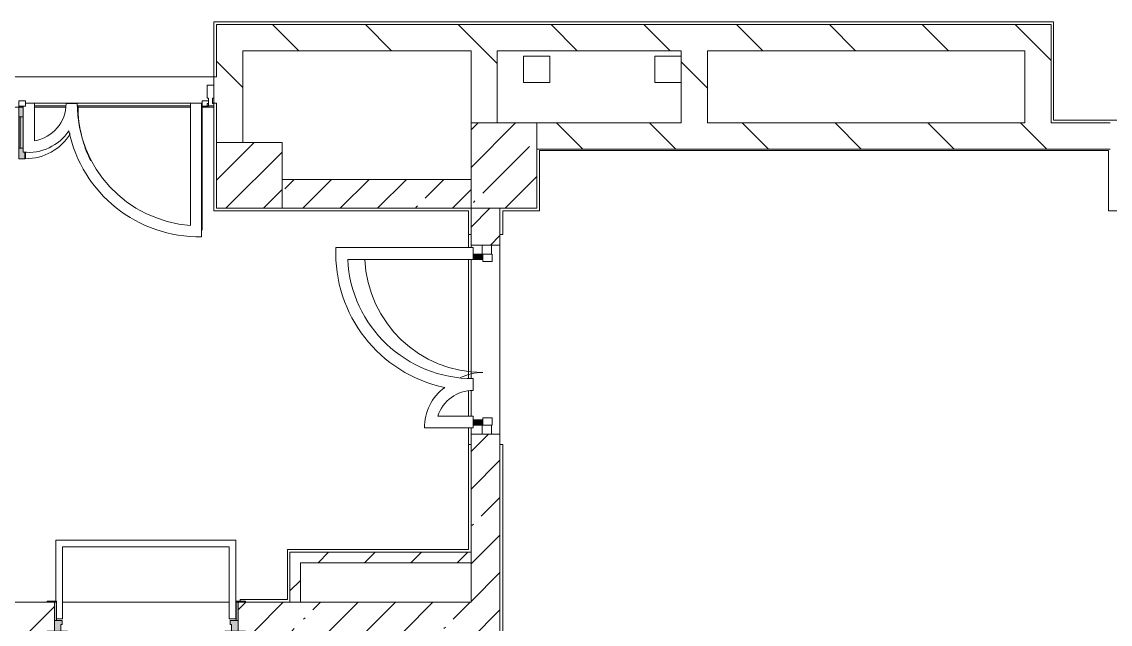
# Model space of a CAD drawing. Header units: millimetres. Extents: x -5426 to 189269, y -8553 to 29000.
# Drawn here: x 134315 to 142609, y 7732 to 12320 of the extents above; entities that cross this region are included whole.
import ezdxf

# ---------------------------------------------------------------- set-up
doc = ezdxf.new("R2010")
doc.units = ezdxf.units.MM
for name, color, linetype, lineweight, true_color in [('A-DETL-GENF-5', 7, 'Continuous', 5, 0xaaaaaa), ('A-DETL-GENF-6', 7, 'Continuous', 5, 0xe2e2e2), ('A-DOOR-2', 7, 'Continuous', 5, 0xaaaaaa), ('A-DOOR-3', 7, 'Continuous', 5, 0xe2e2e2), ('A-DOOR-FRAM-2', 7, 'Continuous', 5, 0xe2e2e2), ('A-DOOR-FRAM-3', 7, 'Continuous', 5, 0xaaaaaa), ('A-FLOR-2', 7, 'Continuous', 5, 0xaaaaaa)]:
    doc.layers.add(name, color=color, linetype=linetype, lineweight=lineweight, true_color=true_color)
for name, color, linetype, lineweight in [('A-GLAZ-CWMG-2', 7, 'Continuous', 5), ('A-WALL', 7, 'Continuous', 9), ('I-WALL-20', 7, 'Continuous', 5), ('S-COLS-2', 7, 'Continuous', 5)]:
    doc.layers.add(name, color=color, linetype=linetype, lineweight=lineweight)
pattern_1 = [(45, (62258.82, 0), (-285.1231, 285.1231), []), (45, (62543.95, 0), (-285.1231, 285.1231), [504.031, -100.806, 16.764, -84.042])]
pattern_2 = [(135, (62258.8, 0), (-353.5534, -353.5534), [])]
pattern_3 = [(45, (62258.82, 0), (-176.7767, 176.7767), [])]

# ---------------------------------------------------------------- blocks, each defined once
blk = doc.blocks.new('BSC_Колонна _Прямоугольная - 650х500-23287315-3_4_1_птичка')
at = {"layer": 'S-COLS-2'}
h = blk.add_hatch(dxfattribs=at)
h.set_pattern_fill('FP_88', color=256, style=0, pattern_type=2)
h.set_pattern_definition([(135, (11225, -75730), (-285.1231, -285.1231), []), (135, (11225, -75444.88), (-285.1231, -285.1231), [504.031, -100.806, 16.764, -84.042])])
h.paths.add_polyline_path([(325, -217), (325, 250), (-325, 250), (-325, -250), (325, -250)])
for p, q in [((325, 250), (-325, 250)), ((-325, 250), (-325, -250)), ((325, -250), (325, 250)), ((-325, -250), (325, -250))]:
    blk.add_line(p, q, dxfattribs=at)
blk = doc.blocks.new('BSC_Колонна _Прямоугольная - 500х500-V105-3_4_1_птичка')
at = {"layer": 'S-COLS-2'}
h = blk.add_hatch(dxfattribs=at)
h.set_pattern_fill('FP_89', color=256, style=0, pattern_type=2)
h.set_pattern_definition([(45, (-73790, -11150), (-285.1231, 285.1231), []), (45, (-73504.88, -11150), (-285.1231, 285.1231), [504.031, -100.806, 16.764, -84.042])])
h.paths.add_polyline_path([(-141.4, -250), (250, -250), (250, 250), (-250, 250), (-250, -250)])
for p, q in [((250, 250), (-250, 250)), ((-250, 250), (-250, -250)), ((250, -250), (250, 250)), ((-250, -250), (250, -250))]:
    blk.add_line(p, q, dxfattribs=at)
blk = doc.blocks.new('110_Дверь_СКБ_2Ст - Д-1 Лестничная клетка EIS60-24319353-3_4_1_птичка')
at = {"layer": 'A-DOOR-3'}
for points in [[(612.5, 1010), (612.5, 110), (662.5, 110), (662.5, 1010)], [(-631.1, 510), (-637.5, 510), (-637.5, 110), (-587.5, 110), (-587.5, 510)], [(712.5, 30), (697.5, 30), (697.5, -110), (712.5, -110)]]:
    blk.add_hatch(color=256, dxfattribs=at).paths.add_polyline_path(points)
h = blk.add_hatch(color=256, dxfattribs=at)
h.paths.add_polyline_path([(662.5, 110), (662.5, 60), (652.5, 60), (652.5, 30), (712.5, 30), (712.5, 110)])
h.paths.add_polyline_path([(-637.5, 110), (-687.5, 110), (-687.5, 30), (-627.5, 30), (-631.1, 60), (-637.5, 60)])
at = {"layer": 'A-DOOR-FRAM-2'}
for points in [[(-742.5, 118), (-742.5, 110), (-672.5, 110), (-672.5, 118)], [(697.5, 118), (697.5, 110), (767.5, 110), (767.5, 118)], [(-672.5, 30), (-687.5, 30), (-687.5, -110), (-672.5, -110)], [(-672.5, -110), (-742.5, -110), (-742.5, -118), (-672.5, -118)], [(697.5, -110), (697.5, -118), (767.5, -118), (767.5, -110)]]:
    blk.add_hatch(color=256, dxfattribs=at).paths.add_polyline_path(points)
at = {"layer": 'A-DOOR-2'}
for p, q in [((662.5, 1010), (612.5, 1010)), ((612.5, 1010), (612.5, 110)), ((662.5, 110), (662.5, 1010)), ((-637.5, 510), (-637.5, 110)), ((-587.5, 510), (-637.5, 510)), ((-587.5, 110), (-587.5, 510)), ((-637.5, 110), (-587.5, 110)), ((612.5, 110), (662.5, 110))]:
    blk.add_line(p, q, dxfattribs=at)
for centre, radius, start, end in [((662.5, 110), 900, 90, 180), ((-637.5, 110), 400, 360, 90)]:
    blk.add_arc(centre, radius, start, end, dxfattribs=at)
at = {"layer": 'A-DOOR-FRAM-3'}
for p, q in [((-672.5, 118), (-742.5, 118)), ((-742.5, 118), (-742.5, 110)), ((-742.5, 110), (-672.5, 110)), ((-637.5, 110), (-687.5, 110)), ((-687.5, 110), (-687.5, 30)), ((-672.5, 110), (-672.5, 118)), ((-637.5, 60), (-637.5, 110)), ((662.5, 110), (662.5, 60)), ((712.5, 110), (662.5, 110)), ((767.5, 118), (697.5, 118)), ((697.5, 118), (697.5, 110)), ((697.5, 110), (767.5, 110)), ((712.5, 30), (712.5, 110)), ((767.5, 110), (767.5, 118)), ((-687.5, 30), (-627.5, 30)), ((-672.5, 30), (-687.5, 30)), ((-687.5, 30), (-687.5, -110)), ((-672.5, -110), (-672.5, 30)), ((-627.5, 60), (-637.5, 60)), ((-627.5, 30), (-627.5, 60)), ((662.5, 60), (652.5, 60)), ((652.5, 60), (652.5, 30)), ((652.5, 30), (712.5, 30)), ((712.5, 30), (697.5, 30)), ((697.5, 30), (697.5, -110)), ((712.5, -110), (712.5, 30)), ((-672.5, -110), (-742.5, -110)), ((-742.5, -110), (-742.5, -118)), ((-742.5, -118), (-672.5, -118)), ((-687.5, -110), (-672.5, -110)), ((-672.5, -118), (-672.5, -110)), ((697.5, -110), (712.5, -110)), ((767.5, -110), (697.5, -110)), ((697.5, -110), (697.5, -118)), ((697.5, -118), (767.5, -118)), ((767.5, -118), (767.5, -110))]:
    blk.add_line(p, q, dxfattribs=at)
blk = doc.blocks.new('Прямоугольный импост - 50 x 70 мм-32306832-3_4_1_птичка')
at = {"layer": 'A-GLAZ-CWMG-2'}
for p, q in [((-70, 35), (0, 35)), ((-70, -35), (-70, 35)), ((0, 35), (0, -35)), ((0, -35), (-70, -35))]:
    blk.add_line(p, q, dxfattribs=at)
blk = doc.blocks.new('Дверь_Витражная_остекление_ - ДВН_ДАО_Главный вход_1200 в свету Д-22 _п_-32306833-3_4_1_птичка')
at = {"layer": 'A-DOOR-3'}
for points in [[(-610, -35), (-610, -30), (-650, -35), (-650, -103), (-611.7, -103), (-610, -87)], [(650, -87), (650, -30), (610, -35), (610, -103), (650, -103)]]:
    blk.add_hatch(color=256, dxfattribs=at).paths.add_polyline_path(points)
at = {"layer": 'A-DETL-GENF-5'}
for p, q in [((-650, 40), (-595, 40)), ((-595, 40), (-595, -30)), ((650, 40), (595, 40)), ((595, 40), (595, -30)), ((-610, -30), (-650, -30)), ((-595, -30), (-650, -30)), ((-650, -35), (-650, -103)), ((-610, -930), (-610, -30)), ((595, -30), (650, -30)), ((610, -30), (610, -103)), ((650, -30), (610, -30)), ((650, -103), (650, -35))]:
    blk.add_line(p, q, dxfattribs=at)
at = {"layer": 'A-DOOR-2'}
for p, q in [((-650, -103), (-650, -35)), ((650, -103), (650, -35))]:
    blk.add_line(p, q, dxfattribs=at)
for centre, radius, start, end in [((-650, -30), 900, 272.47677, 0), ((650, -30), 400, 180, 205.34539)]:
    blk.add_arc(centre, radius, start, end, dxfattribs=at)
blk = doc.blocks.new('Прямоугольный импост - 50 x 70 мм-32306835-3_4_1_птичка')
at = {"layer": 'A-GLAZ-CWMG-2'}
for p, q in [((0, 35), (-70, 35)), ((-70, 35), (-70, -35)), ((0, -35), (0, 35)), ((-70, -35), (0, -35))]:
    blk.add_line(p, q, dxfattribs=at)
blk = doc.blocks.new('Дверь_Витражная_остекление_ - В-18-32468702-3_4_1_птичка')
at = {"layer": 'A-DETL-GENF-6'}
blk.add_hatch(color=256, dxfattribs=at).paths.add_polyline_path([(689.5, 420), (677.5, 420), (677.5, 369.7), (689.5, 369.5), (689.5, 20), (722.5, 20), (722.5, 420)])
at = {"layer": 'A-DETL-GENF-5'}
for p, q in [((-672.5, 965), (-672.5, 20)), ((-672.5, 965), (-672.5, 20)), ((722.5, 420), (677.5, 420)), ((677.5, 420), (677.5, 369.7)), ((722.5, 420), (677.5, 420)), ((677.5, 420), (677.5, 369.7)), ((722.5, 420), (722.5, 20)), ((722.5, 20), (722.5, 420)), ((722.5, 340), (689.5, 340)), ((712.5, 340), (712.5, 100)), ((722.5, 100), (689.5, 100))]:
    blk.add_line(p, q, dxfattribs=at)
at = {"layer": 'A-DOOR-2'}
for p, q in [((-672.5, 965), (-672.5, 20)), ((672.5, 420), (672.5, 369.8)), ((-672.5, 20), (-722.5, 20)), ((-722.5, 20), (-722.5, -20)), ((-672.5, -20), (-672.5, 20)), ((722.5, 20), (672.5, 20)), ((672.5, 20), (672.5, -20)), ((722.5, -20), (722.5, 20)), ((-722.5, -20), (-672.5, -20)), ((672.5, -20), (722.5, -20))]:
    blk.add_line(p, q, dxfattribs=at)
for centre, radius, start, end in [((-672.5, 20), 945, 15.85424, 26.17307), ((672.5, 20), 400, 90, 148.53811), ((-672.5, 20), 945, 360, 14.43128), ((672.5, 20), 400, 177.03782, 180)]:
    blk.add_arc(centre, radius, start, end, dxfattribs=at)
blk = doc.blocks.new('Прямоугольный импост - Импост структурный с накладкой - 160мм Темный-33326242-3_4_1_птичка')
at = {"layer": 'A-GLAZ-CWMG-2'}
for p, q in [((0, 140), (-50, 140)), ((-50, 140), (-50, 40)), ((0, 40), (0, 140)), ((-50, 40), (-40, 40)), ((-40, 0), (-50, 0)), ((-50, 0), (-50, -17)), ((-40, 40), (-40, 0)), ((-10, 0), (-10, 40)), ((-10, 40), (0, 40)), ((0, 0), (-10, 0)), ((0, -17), (0, 0)), ((-50, -17), (0, -17))]:
    blk.add_line(p, q, dxfattribs=at)

msp = doc.modelspace()

# ---------------------------------------------------------------- hatches: boundary and pattern name
at = {"layer": 'I-WALL-20'}
h = msp.add_hatch(dxfattribs=at)
h.set_pattern_fill('FP_69', color=256, style=0, pattern_type=2)
h.set_pattern_definition(pattern_2)
h.paths.add_polyline_path([(141500.6, 12100), (141958.8, 12100), (141958.8, 12300), (135798.8, 12300), (135798.8, 12100), (139636.2, 12100)])
h = msp.add_hatch(dxfattribs=at)
h.set_pattern_fill('FP_69', color=256, style=0, pattern_type=2)
h.set_pattern_definition(pattern_2)
h.paths.add_polyline_path([(142158.8, 11550), (142158.8, 12300), (141958.8, 12300), (141958.8, 11550)])
h = msp.add_hatch(dxfattribs=at)
h.set_pattern_fill('FP_69', color=256, style=0, pattern_type=2)
h.set_pattern_definition(pattern_2)
h.paths.add_polyline_path([(135798.8, 11400), (135998.8, 11400), (135998.8, 12100), (135798.8, 12100), (135798.8, 11700)])
h = msp.add_hatch(dxfattribs=at)
h.set_pattern_fill('FP_69', color=256, style=0, pattern_type=2)
h.set_pattern_definition(pattern_2)
h.paths.add_polyline_path([(137738.8, 11550), (137938.8, 11550), (137938.8, 12100), (137738.8, 12100)])
h = msp.add_hatch(dxfattribs=at)
h.set_pattern_fill('FP_69', color=256, style=0, pattern_type=2)
h.set_pattern_definition(pattern_2)
h.paths.add_polyline_path([(139539.3, 11550), (139539.3, 12100), (139339.3, 12100), (139339.3, 11550)])
h = msp.add_hatch(dxfattribs=at)
h.set_pattern_fill('FP_69', color=256, style=0, pattern_type=2)
h.set_pattern_definition(pattern_2)
h.paths.add_polyline_path([(130908.8, 11700), (131012.8, 11700), (131012.8, 11900), (130908.8, 11900), (130908.8, 11799.5)])
h.paths.add_polyline_path([(132492.8, 11700), (132568.8, 11700), (132568.8, 11900), (132492.8, 11900), (132492.8, 11799.5)])
h.paths.add_polyline_path([(133088.8, 11700), (133088.8, 11900), (133068.8, 11900), (133068.8, 11700)])
h.paths.add_polyline_path([(135798.8, 11700), (135798.8, 11900), (135778.8, 11900), (135778.8, 11700)])
h = msp.add_hatch(dxfattribs=at)
h.set_pattern_fill('FP_69', color=256, style=0, pattern_type=2)
h.set_pattern_definition(pattern_2)
h.paths.add_polyline_path([(142608.8, 11350), (142608.8, 11550), (138238.8, 11550), (138238.8, 11350), (141500.6, 11350)])
h = msp.add_hatch(dxfattribs=at)
h.set_pattern_fill('FP_66', color=256, style=0, pattern_type=2)
h.set_pattern_definition(pattern_1)
h.paths.add_polyline_path([(137738.8, 10900), (137738.8, 11120), (136298.8, 11120), (136298.8, 10900)])
h = msp.add_hatch(dxfattribs=at)
h.set_pattern_fill('FP_66', color=256, style=0, pattern_type=2)
h.set_pattern_definition(pattern_1)
h.paths.add_polyline_path([(137771.8, 7900), (137958.8, 7900), (137958.8, 9179), (137738.8, 9179), (137738.8, 7900)])
h.paths.add_polyline_path([(137738.8, 10619), (137958.8, 10619), (137958.8, 10900), (137738.8, 10900)])
h = msp.add_hatch(dxfattribs=at)
h.set_pattern_fill('FP_71', color=256, style=0, pattern_type=2)
h.set_pattern_definition(pattern_3)
h.paths.add_polyline_path([(136438.8, 7900), (136438.8, 8280), (136358.8, 8280), (136358.8, 7900)])
h = msp.add_hatch(dxfattribs=at)
h.set_pattern_fill('FP_71', color=256, style=0, pattern_type=2)
h.set_pattern_definition(pattern_3)
h.paths.add_polyline_path([(137738.8, 8200), (137738.8, 8280), (136438.8, 8280), (136438.8, 8200)])
h = msp.add_hatch(dxfattribs=at)
h.set_pattern_fill('FP_66', color=256, style=0, pattern_type=2)
h.set_pattern_definition(pattern_1)
h.paths.add_polyline_path([(136018.8, 7680), (137738.8, 7680), (137738.8, 7900), (135963.8, 7900), (135963.8, 7680)])
h.paths.add_polyline_path([(134508.8, 7680), (134563.8, 7680), (134563.8, 7900), (134118.8, 7900), (134118.8, 7680), (134338.8, 7680)])
h = msp.add_hatch(dxfattribs=at)
h.set_pattern_fill('FP_66', color=256, style=0, pattern_type=2)
h.set_pattern_definition(pattern_1)
h.paths.add_polyline_path([(137771.8, 120), (137958.8, 120), (137958.8, 350), (137738.8, 350), (137738.8, 120)])
h.paths.add_polyline_path([(137771.8, 1150), (137958.8, 1150), (137958.8, 3550), (137738.8, 3550), (137738.8, 1150)])
h.paths.add_polyline_path([(137738.8, 4050), (137958.8, 4050), (137958.8, 7900), (137738.8, 7900), (137738.8, 4279.6)])

# ---------------------------------------------------------------- linework, layer by layer
at = {"layer": 'A-FLOR-2'}
for p, q in [((135778.8, 11900), (135778.8, 12320)), ((135778.8, 12320), (142177.8, 12320)), ((142177.8, 12320), (142177.8, 11570)), ((138139.3, 12057), (138339.3, 12057)), ((138139.3, 11857), (138139.3, 12057)), ((138339.3, 12057), (138339.3, 11857)), ((139139.3, 12057), (139339.3, 12057)), ((139139.3, 11857), (139139.3, 12057)), ((138339.3, 11857), (138139.3, 11857)), ((139339.3, 11857), (139139.3, 11857)), ((134411.5, 11700), (134343.8, 11700)), ((134411.5, 11413.8), (134411.5, 11700)), ((134737.5, 11697.2), (134652.8, 11697.2)), ((135685.9, 11700), (135601.2, 11700)), ((135601.2, 11700), (135601.2, 10768.9)), ((135685.9, 10681.9), (135685.9, 11700)), ((133088.8, 11669), (134326.8, 11669)), ((134326.8, 11677), (134326.8, 11327.5)), ((134651.1, 11680), (134411.5, 11680)), ((134411.5, 11669), (134649.9, 11669)), ((135601.2, 11680), (134738.5, 11680)), ((134739.1, 11669), (135601.2, 11669)), ((135685.9, 11669), (135778.8, 11669)), ((135778.8, 10880), (135778.8, 11680)), ((135778.8, 11669), (135778.8, 11680)), ((142177.8, 11570), (145809.3, 11570)), ((142594.8, 11340), (138259.8, 11340)), ((138259.8, 11340), (138259.8, 10880)), ((142594.8, 10879), (142594.8, 11340)), ((137718.8, 10880), (135778.8, 10880)), ((137718.8, 10880), (137718.8, 10600.7)), ((138259.8, 10880), (137979.8, 10880)), ((137979.8, 10880), (137979.8, 10700)), ((146718.8, 10879), (142594.8, 10879)), ((137738.8, 10700), (137718.8, 10700)), ((137979.8, 10700), (137958.8, 10700)), ((137755.8, 10600.7), (136708.7, 10600.7)), ((137755.8, 10510.7), (137755.8, 10600.7)), ((136799, 10510.7), (137755.8, 10510.7)), ((137718.8, 9604.5), (137718.8, 10510.7)), ((137755.8, 9512.6), (137755.8, 9602.6)), ((137718.8, 9316.6), (137718.8, 9509.1)), ((137755.8, 9316.6), (137486.5, 9316.6)), ((137755.8, 9226.6), (137755.8, 9316.6)), ((137383.9, 9226.6), (137755.8, 9226.6)), ((137718.8, 9226.6), (137718.8, 8300)), ((137718.8, 9100), (137738.8, 9100)), ((137958.8, 9100), (137979.8, 9100)), ((137979.8, 9100), (137979.8, 4070)), ((135945.7, 8371.9), (134575.7, 8371.9)), ((134575.7, 8371.9), (134575.7, 7908)), ((134625.7, 7771.9), (134625.7, 8321.9)), ((134625.7, 8321.9), (135895.7, 8321.9)), ((135895.7, 8321.9), (135895.7, 7771.9)), ((135945.7, 7771.9), (135945.7, 8371.9)), ((136338.8, 7920), (136338.8, 8300)), ((136338.8, 8300), (137718.8, 8300)), ((135978.8, 7908), (135978.8, 7920)), ((135978.8, 7920), (136338.8, 7920)), ((134578.8, 7771.9), (134625.7, 7771.9)), ((135895.7, 7771.9), (135945.7, 7771.9))]:
    msp.add_line(p, q, dxfattribs=at)
for centre, radius, start, end in [((134365.8, 11697.2), 287, 279.17366, 0), ((135668.2, 11697.2), 930.7, 180, 265.86869), ((134365.8, 11697.2), 371.7, 263.98747, 326.07537), ((135668.2, 11697.2), 1015.4, 191.7891, 270.99569), ((137752.8, 10557.6), 1045, 177.63591, 258.21594), ((137752.8, 10557.6), 955, 182.81459, 270.17999), ((137752.8, 9233.6), 369, 125.33508, 181.08444), ((137752.8, 9233.6), 279, 89.3839, 162.68951)]:
    msp.add_arc(centre, radius, start, end, dxfattribs=at)
at = {"layer": 'A-WALL'}
for p, q in [((137738.8, 8200), (137738.8, 8280)), ((136358.8, 7900), (136438.8, 7900))]:
    msp.add_line(p, q, dxfattribs=at)
at = {"layer": 'I-WALL-20'}
for p, q in [((142158.8, 12300), (135798.8, 12300)), ((135798.8, 12300), (135798.8, 11900)), ((142158.8, 11550), (142158.8, 12300)), ((135998.8, 12100), (137738.8, 12100)), ((135998.8, 11400), (135998.8, 12100)), ((137738.8, 12100), (137738.8, 11550)), ((137938.8, 11550), (137938.8, 12100)), ((137938.8, 12100), (139339.3, 12100)), ((139339.3, 12100), (139339.3, 11550)), ((139539.3, 12100), (141958.8, 12100)), ((139539.3, 11550), (139539.3, 12100)), ((141958.8, 12100), (141958.8, 11550)), ((133068.8, 11900), (135798.8, 11900)), ((135778.8, 11900), (135778.8, 11700)), ((135601.2, 11700), (134411.5, 11700)), ((135768.8, 11700), (135798.8, 11700)), ((135798.8, 11700), (135798.8, 11400)), ((139339.3, 11550), (138238.8, 11550)), ((141958.8, 11550), (139539.3, 11550)), ((142608.8, 11550), (142158.8, 11550)), ((138238.8, 11350), (142608.8, 11350)), ((137738.8, 11120), (136298.8, 11120)), ((136298.8, 10900), (137738.8, 10900)), ((137738.8, 10900), (137738.8, 10600.7)), ((137958.8, 10900), (137958.8, 7900)), ((137738.8, 10619), (137958.8, 10619)), ((137738.8, 9603.5), (137738.8, 10510.7)), ((137738.8, 9316.6), (137738.8, 9511)), ((137738.8, 9226.6), (137738.8, 8280)), ((137958.8, 9179), (137738.8, 9179)), ((136358.8, 8280), (136358.8, 7900)), ((137738.8, 8280), (136358.8, 8280)), ((136438.8, 7900), (136438.8, 8200)), ((136438.8, 8200), (137738.8, 8200)), ((137738.8, 8200), (137738.8, 7900)), ((134508.8, 7900), (134118.8, 7900)), ((134625.7, 7900), (135895.7, 7900)), ((136358.8, 7900), (136018.8, 7900)), ((137738.8, 7900), (136438.8, 7900)), ((137958.8, 4050), (137958.8, 7900))]:
    msp.add_line(p, q, dxfattribs=at)

# ---------------------------------------------------------------- block references
at = {"layer": 'A-DOOR-2'}
for name, p, rotation in [('Дверь_Витражная_остекление_ - В-18-32468702-3_4_1_птичка', (135016.3, 11697), 180), ('Дверь_Витражная_остекление_ - ДВН_ДАО_Главный вход_1200 в свету Д-22 _п_-32306833-3_4_1_птичка', (137858.8, 9899), 269.9999999999994), ('110_Дверь_СКБ_2Ст - Д-1 Лестничная клетка EIS60-24319353-3_4_1_птичка', (135276.3, 7790), 180)]:
    msp.add_blockref(name, p, dxfattribs=dict(at, rotation=rotation))
at = {"layer": 'A-GLAZ-CWMG-2'}
msp.add_blockref('Прямоугольный импост - Импост структурный с накладкой - 160мм Темный-33326242-3_4_1_птичка', (135778.8, 11697), dxfattribs=at)
at = {"layer": 'A-GLAZ-CWMG-2', "rotation": 89.99999999999942}
msp.add_blockref('Прямоугольный импост - 50 x 70 мм-32306835-3_4_1_птичка', (137858.8, 10619), dxfattribs=at)
at = {"layer": 'A-GLAZ-CWMG-2', "extrusion": (0, 0, -1), "rotation": 270.0000000000006}
msp.add_blockref('Прямоугольный импост - 50 x 70 мм-32306832-3_4_1_птичка', (-137858.8, 9179), dxfattribs=at)
at = {"layer": 'S-COLS-2', "rotation": 270.0000000000007}
msp.add_blockref('BSC_Колонна _Прямоугольная - 650х500-23287315-3_4_1_птичка', (137988.8, 11225), dxfattribs=at)
at = {"layer": 'S-COLS-2'}
msp.add_blockref('BSC_Колонна _Прямоугольная - 500х500-V105-3_4_1_птичка', (136048.8, 11150), dxfattribs=at)

doc.saveas('drawing.dxf')
